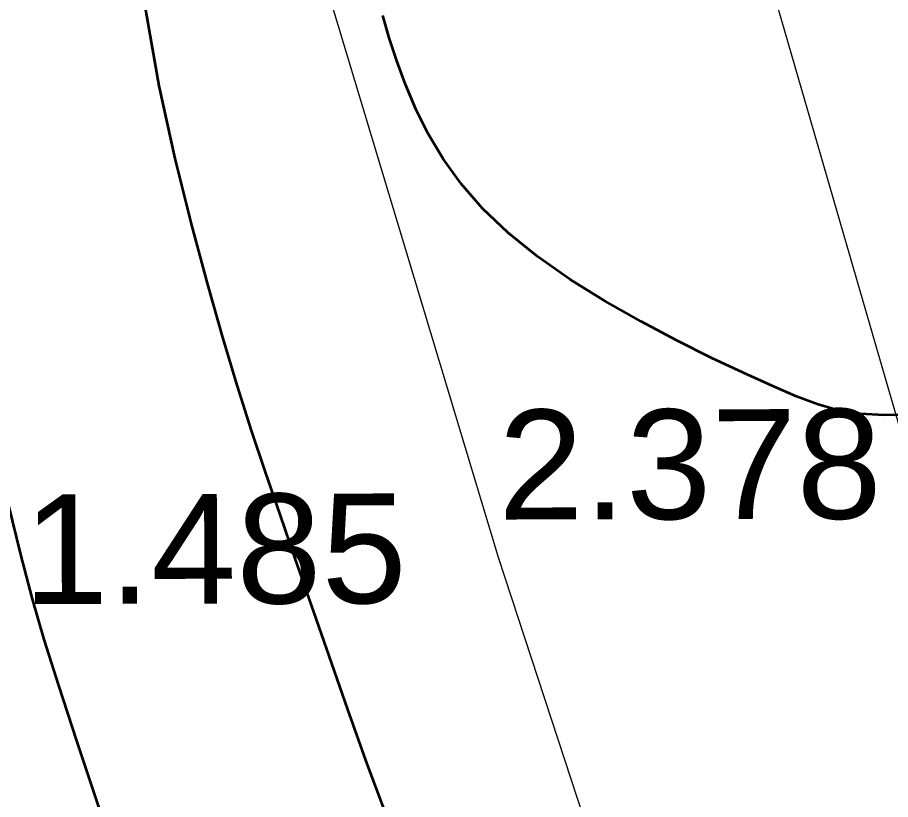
# Model space of a CAD drawing. Header units: millimetres. Extents: x 563604 to 809435, y 2337 to 1331933.
# Drawn here: x 745102 to 749878, y 1212109 to 1216386 of the extents above; entities that cross this region are included whole.
import ezdxf

# ---------------------------------------------------------------- set-up
doc = ezdxf.new("R2010")
doc.units = ezdxf.units.MM
for name, color, linetype, lineweight in [('CD TAI', 7, 'Continuous', 9), ('DM CAI-1', 9, 'Continuous', 35), ('MEP DUONG NHUA-1', 253, 'Continuous', 9), ('MUONG DAT-1', 253, 'Continuous', 9), ('NCV_TKCS_HIEN TRANG_251226_dwg-1', 253, 'Continuous', 9)]:
    doc.layers.add(name, color=color, linetype=linetype, lineweight=lineweight)
doc.styles.add('Arial', font='arial_0.ttf', dxfattribs={"height": 600.128024})

# ---------------------------------------------------------------- blocks, each defined once
blk = doc.blocks.new('NCV_TKCS_HIEN TRANG_251226_dwg-1595164-TỔNG THỂ_HIỆN TRẠNG KHU ĐẤT')
at = {"layer": 'DM CAI-1', "flags": 128}
for points in [[(747130.3, 1211997.8), (747017.1, 1212299.6), (746908.8, 1212601.6), (746806.4, 1212895.4), (746710.5, 1213172.8), (746621.6, 1213428.2), (746538.2, 1213667.4), (746458.6, 1213899.2), (746381, 1214132.2), (746303.7, 1214375.1), (746224.9, 1214636.6), (746142.8, 1214925.2), (746055.6, 1215249.8), (745963.9, 1215615.3), (745876.4, 1216012.5), (745804.5, 1216428.6)], [(745552.3, 1212052.4), (745426.4, 1212431.2), (745327.9, 1212732.4), (745249.1, 1212983.8), (745182.4, 1213213.3), (745120.2, 1213448.8), (745054.7, 1213718.1)], [(749993.8, 1214214.9), (749840.8, 1214210.8), (749710.9, 1214218.3), (749594.6, 1214237.8), (749482.1, 1214269.6), (749363.7, 1214314.1), (749229.7, 1214371.7), (749073.1, 1214442.5), (748897.3, 1214525.5), (748708.6, 1214619.4), (748513, 1214722.9), (748316.8, 1214834.9), (748126, 1214954), (747946.9, 1215079), (747785.5, 1215208.5), (747646.7, 1215341.5), (747529.3, 1215476.8), (747430.8, 1215613.3), (747348.8, 1215749.8), (747280.8, 1215885.5), (747224.1, 1216019), (747176.5, 1216149.5), (747135.2, 1216275.8), (747100.7, 1216397)]]:
    blk.add_lwpolyline(points, dxfattribs=at)
at = {"layer": 'MEP DUONG NHUA-1', "flags": 128}
blk.add_lwpolyline([(716231.5, 1321591.7), (717133.5, 1319975.5), (720696.1, 1309813.7), (723366.6, 1301357.1), (725670.4, 1294397), (733749.3, 1266649), (735367.7, 1261954.8), (739458.1, 1249812.8), (743658, 1235750.6), (749920.1, 1214169.6), (754437.4, 1199109), (756928.6, 1191184.1), (760666.8, 1178214.1), (762672.6, 1171661.4), (768012.8, 1151455.6)], dxfattribs=at)
at = {"layer": 'MUONG DAT-1', "flags": 128}
blk.add_lwpolyline([(752286.9, 1199548), (747733.3, 1213433.3), (740799, 1236446.8), (737239.8, 1247927.9), (731715.3, 1265616), (728295.2, 1276774.1), (725536.1, 1284652.1), (720895.6, 1301124.3), (717081.2, 1300936.3), (710093.2, 1307531.3), (707990.2, 1306468.1), (691820.2, 1300720.9), (687515.8, 1297110), (687945.7, 1294643.5), (696311.8, 1277455.4), (695625.2, 1272682.1)], dxfattribs=at)
at = {"layer": 'CD TAI', "char_height": 600.13, "width": 2512.823, "attachment_point": 1, "rotation": 0.1346, "line_spacing_factor": 0.941778, "style": 'Arial'}
for s, insert in [('2.378', (747731.4, 1214240.7)), ('1.485', (745132.9, 1213778.5))]:
    blk.add_mtext(s, dxfattribs=dict(at, insert=insert))

msp = doc.modelspace()

# ---------------------------------------------------------------- block references
at = {"layer": 'NCV_TKCS_HIEN TRANG_251226_dwg-1'}
msp.add_blockref('NCV_TKCS_HIEN TRANG_251226_dwg-1595164-TỔNG THỂ_HIỆN TRẠNG KHU ĐẤT', (0, 0), dxfattribs=at)

doc.saveas('drawing.dxf')
